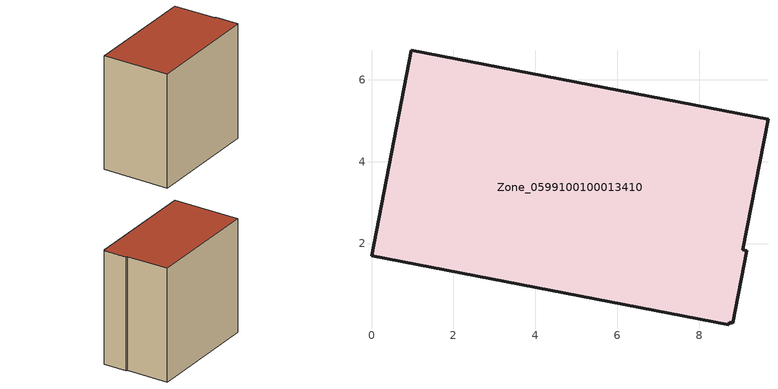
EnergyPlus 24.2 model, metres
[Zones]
Zone_0599100100013410
 floor ground (C_G): 0.97,6.72 9.68,5.04 9.07,1.84 9.16,1.83 8.82,0.05 8.73,0.07 8.72,0.02 0,1.7 z0
 wall outside (C_F): 9.68,5.04 0.97,6.72 0,1.7 8.72,0.02 8.73,0.07 8.82,0.05 9.16,1.83 9.07,1.84 9.68,5.04 z0:8.69
 roof outside (C_R): 8.72,0.02 8.73,0.07 8.82,0.05 9.16,1.83 9.07,1.84 9.68,5.04 0.97,6.72 0,1.7 z8.69
[BUILDING]
Pand.0599100100013410: North Axis=0; Terrain=City; Loads Convergence Tolerance Value=0.04; Temperature Convergence Tolerance Value=0.4; Solar Distribution=FullExterior; Maximum Number of Warmup Days=25; Minimum Number of Warmup Days=1
[Site:Location]
Rotterdam.The.Hague.AP_ZH_NLD Design_Conditions: Latitude=51.96; Longitude=4.45; Time Zone=1; Elevation=-4.5
[SITE:GROUNDTEMPERATURE:BUILDINGSURFACE]
18, 18, 18, 18, 18, 18, 18, 18, 18, 18, 18, 18
[MATERIAL] Thermal Absorptance=0.9; Solar Absorptance=0.7; Visible Absorptance=0.7
Name | Roughness | Thickness | Conductivity | Density | Specific Heat
G.TI.2015-2018 | MediumSmooth | 0.15 | 0.0428571 | 540 | 1210
F.TI.2015-2018 | Rough | 0.3 | 0.0666667 | 1920 | 840
R.TI.2015-2018 | MediumRough | 0.2 | 0.0333333 | 1500 | 1000
[CONSTRUCTION]
C_G: G.TI.2015-2018
C_F: F.TI.2015-2018
C_R: R.TI.2015-2018
[ZONE]
Zone_0599100100013410: Type=1; Multiplier=1; Ceiling Height=Autocalculate; Volume=Autocalculate; Floor Area=autocalculate; Part of Total Floor Area=Yes
[ZONEINFILTRATION:DESIGNFLOWRATE]
Infil_Zone_0599100100013410: Zone or ZoneList or Space or SpaceList=Zone_0599100100013410; Schedule=AlwaysOn; Design Flow Rate Calculation Method=Flow/Area; Flow Rate per Floor Area=0.0015; Constant Term Coefficient=1; Temperature Term Coefficient=0; Velocity Term Coefficient=0; Velocity Squared Term Coefficient=0
[HVACTEMPLATE:ZONE:IDEALLOADSAIRSYSTEM]
Zone_0599100100013410: Maximum Heating Supply Air Temperature=50; Minimum Cooling Supply Air Temperature=13; Maximum Heating Supply Air Humidity Ratio=0.0156; Minimum Cooling Supply Air Humidity Ratio=0.0077; Heating Limit=NoLimit; Cooling Limit=NoLimit; Dehumidification Control Type=ConstantSensibleHeatRatio; Cooling Sensible Heat Ratio=0.7; Dehumidification Setpoint=60; Humidification Control Type=None; Humidification Setpoint=30; Outdoor Air Method=None; Outdoor Air Flow Rate per Person=0.00944; Outdoor Air Flow Rate per Zone Floor Area=0; Outdoor Air Flow Rate per Zone=0; Demand Controlled Ventilation Type=None; Outdoor Air Economizer Type=NoEconomizer; Heat Recovery Type=None; Sensible Heat Recovery Effectiveness=0.7; Latent Heat Recovery Effectiveness=0.65
[ZONECONTROL:THERMOSTAT]
ThermostatControl_Zone_0599100100013410: Zone or ZoneList=Zone_0599100100013410; Control Type Schedule=DualSetpointControlType; Control 1=Thermostat_Zone_0599100100013410; Temperature Difference Between Cutout And Setpoint=0
[THERMOSTATSETPOINT:DUALSETPOINT]
Thermostat_Zone_0599100100013410: Heating Setpoint Temperature Schedule=HeatingSetpoint_Zone_0599100100013410; Cooling Setpoint Temperature Schedule=CoolingSetpoint_Zone_0599100100013410
[SCHEDULE:COMPACT]
HeatingSetpoint_Zone_0599100100013410: Through: 12/31, For: AllDays, Until: 24:00, 21
CoolingSetpoint_Zone_0599100100013410: Through: 12/31, For: AllDays, Until: 24:00, 24
DualSetpointControlType: Through: 12/31, For: AllDays, Until: 24:00, 4
AlwaysOn: Through: 12/31, For: AllDays, Until: 24:00, 1
